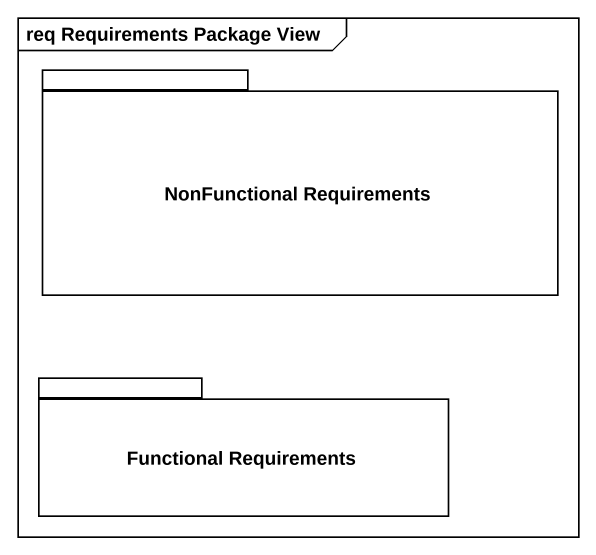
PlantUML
@startuml
mainframe req Requirements Package View
package "NonFunctional Requirements" as NonFunctional_Requirements {
}
package "Functional Requirements" as Functional_Requirements {
}
@enduml
